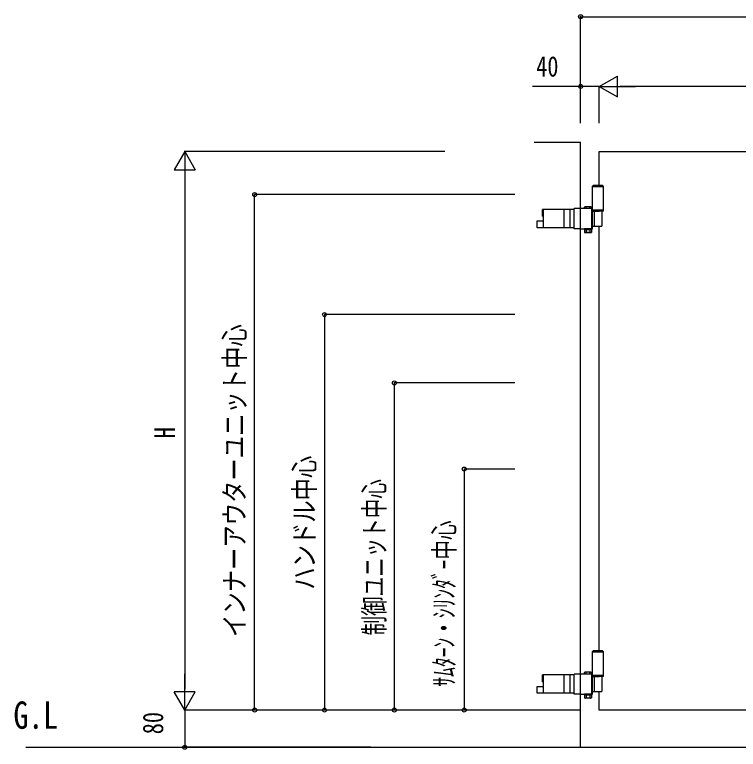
# Model space of a CAD drawing. Units: millimetres, scale not verified. Extents: x -4205 to 4205, y -2970 to 2970.
# Drawn here: x -1720 to -166, y -293 to 1285 of the extents above; entities that cross this region are included whole.
import ezdxf
from ezdxf.enums import TextEntityAlignment as Align

# ---------------------------------------------------------------- set-up
doc = ezdxf.new("R2010")
doc.units = ezdxf.units.MM
doc.header["$LTSCALE"] = 12
for name, color, linetype in [('0-2_USER1', 3, 'Continuous'), ('0-4_YKK_A1', 4, 'Continuous'), ('0-5_YKK_D', 6, 'Continuous')]:
    doc.layers.add(name, color=color, linetype=linetype)
doc.styles.add('ＭＳ ゴシック', font='')
doc.styles.get('ＭＳ ゴシック').set_extended_font_data('MS Gothic')

msp = doc.modelspace()

# ---------------------------------------------------------------- linework, layer by layer
at = {"layer": '0-4_YKK_A1'}
for p, q in [((-604.98, 1011.09), (-504.98, 1011.09)), ((-504.98, -288.91), (-504.98, 1011.09)), ((-464.98, 919.09), (-464.98, 991.09)), ((-477.48, 919.09), (-479.48, 917.09)), ((-479.48, 863.09), (-479.48, 917.09)), ((-479.48, 917.09), (-456.48, 917.09)), ((-479.48, 916.09), (-456.48, 916.09)), ((-477.48, 919.09), (-458.48, 919.09)), ((-458.48, 919.09), (-456.48, 917.09)), ((-456.48, 917.09), (-456.48, 863.09)), ((-518.47, 825.54), (-518.47, 868.64)), ((-504.98, 868.64), (-518.47, 868.64)), ((-479.19, 868.64), (-504.98, 868.64)), ((-495.69, 872.64), (-496.7, 872.06)), ((-496.7, 868.64), (-496.7, 872.06)), ((-482.69, 872.64), (-495.69, 872.64)), ((-492.95, 868.64), (-492.95, 872.06)), ((-485.44, 868.64), (-485.44, 872.06)), ((-482.69, 872.64), (-481.69, 872.06)), ((-481.69, 868.64), (-481.69, 872.06)), ((-479.19, 825.54), (-479.19, 868.64)), ((-518.47, 866.59), (-586.99, 866.59)), ((-586.99, 852.09), (-586.99, 866.59)), ((-539.95, 827.59), (-539.95, 866.59)), ((-527.64, 827.59), (-527.64, 866.59)), ((-480.99, 867.14), (-479.19, 867.14)), ((-480.99, 827.04), (-480.99, 867.14)), ((-479.48, 866.09), (-456.48, 866.09)), ((-456.48, 863.09), (-479.48, 863.09)), ((-479.19, 863.09), (-464.98, 863.09)), ((-476.09, 863.09), (-476.09, 831.09)), ((-459.63, 863.09), (-459.63, 831.09)), ((-598.53, 842.09), (-584.39, 842.09)), ((-598.53, 827.59), (-598.53, 842.09)), ((-586.99, 852.09), (-584.39, 852.09)), ((-480.99, 847.59), (-479.19, 847.59)), ((-480.99, 846.59), (-479.19, 846.59)), ((-518.47, 827.59), (-598.53, 827.59)), ((-504.98, 825.54), (-518.47, 825.54)), ((-504.98, 825.54), (-479.19, 825.54)), ((-496.7, 823.54), (-496.7, 817.62)), ((-481.69, 823.54), (-496.7, 823.54)), ((-493.29, 823.54), (-493.29, 825.54)), ((-492.95, 823.54), (-492.95, 817.62)), ((-485.44, 823.54), (-485.44, 817.62)), ((-485.09, 823.54), (-485.09, 825.54)), ((-481.69, 823.54), (-481.69, 817.62)), ((-480.99, 827.04), (-479.19, 827.04)), ((-479.19, 831.09), (-459.63, 831.09)), ((-464.98, -80.91), (-464.98, 831.09)), ((-495.69, 817.04), (-496.7, 817.62)), ((-482.69, 817.04), (-495.69, 817.04)), ((-482.69, 817.04), (-481.69, 817.62)), ((-477.48, -80.91), (-479.48, -82.91)), ((-479.48, -136.91), (-479.48, -82.91)), ((-479.48, -82.91), (-456.48, -82.91)), ((-479.48, -83.91), (-456.48, -83.91)), ((-477.48, -80.91), (-458.48, -80.91)), ((-458.48, -80.91), (-456.48, -82.91)), ((-456.48, -82.91), (-456.48, -136.91)), ((-518.47, -133.41), (-586.99, -133.41)), ((-586.99, -147.91), (-586.99, -133.41)), ((-539.95, -172.41), (-539.95, -133.41)), ((-527.64, -172.41), (-527.64, -133.41)), ((-518.47, -174.46), (-518.47, -131.36)), ((-504.98, -131.36), (-518.47, -131.36)), ((-479.19, -131.36), (-504.98, -131.36)), ((-495.69, -127.36), (-496.7, -127.94)), ((-496.7, -131.36), (-496.7, -127.94)), ((-482.69, -127.36), (-495.69, -127.36)), ((-492.95, -131.36), (-492.95, -127.94)), ((-485.44, -131.36), (-485.44, -127.94)), ((-482.69, -127.36), (-481.69, -127.94)), ((-481.69, -131.36), (-481.69, -127.94)), ((-480.99, -132.86), (-479.19, -132.86)), ((-480.99, -172.96), (-480.99, -132.86)), ((-479.48, -133.91), (-456.48, -133.91)), ((-456.48, -136.91), (-479.48, -136.91)), ((-479.19, -174.46), (-479.19, -131.36)), ((-479.19, -136.91), (-464.98, -136.91)), ((-476.09, -136.91), (-476.09, -168.91)), ((-459.63, -136.91), (-459.63, -168.91)), ((-586.99, -147.91), (-584.39, -147.91)), ((-480.99, -152.41), (-479.19, -152.41)), ((-480.99, -153.41), (-479.19, -153.41)), ((-598.53, -157.91), (-584.39, -157.91)), ((-598.53, -172.41), (-598.53, -157.91)), ((-518.47, -172.41), (-598.53, -172.41)), ((-480.99, -172.96), (-479.19, -172.96)), ((-479.19, -168.91), (-459.63, -168.91)), ((-504.98, -174.46), (-518.47, -174.46)), ((-504.98, -174.46), (-479.19, -174.46)), ((-496.7, -176.46), (-496.7, -182.38)), ((-481.69, -176.46), (-496.7, -176.46)), ((-495.69, -182.96), (-496.7, -182.38)), ((-482.69, -182.96), (-495.69, -182.96)), ((-493.29, -176.46), (-493.29, -174.46)), ((-492.95, -176.46), (-492.95, -182.38)), ((-485.44, -176.46), (-485.44, -182.38)), ((-485.09, -176.46), (-485.09, -174.46)), ((-482.69, -182.96), (-481.69, -182.38)), ((-481.69, -176.46), (-481.69, -182.38)), ((-1696.7, -288.91), (1333.63, -288.91))]:
    msp.add_line(p, q, dxfattribs=at)
for points in [[(-464.98, 991.09), (335.02, 991.09), (335.02, -208.91), (-464.98, -208.91), (-464.98, -168.91)], [(-584.39, 827.59), (-584.39, 852.09), (-584.39, 866.59)], [(-584.39, -172.41), (-584.39, -147.91), (-584.39, -133.41)]]:
    msp.add_lwpolyline(points, dxfattribs=at)
for points in [[(-481.49, 825.54), (-496.89, 825.54), (-496.89, 823.54), (-481.49, 823.54)], [(-481.49, -174.46), (-496.89, -174.46), (-496.89, -176.46), (-481.49, -176.46)]]:
    msp.add_lwpolyline(points, close=True, dxfattribs=at)
for centre, radius, start, end in [((-494.82, 869.32), 3.32, 55.61575, 124.38425), ((-489.19, 860.22), 12.42, 72.41205, 107.58795), ((-483.56, 869.32), 3.32, 55.61575, 124.38425), ((-494.82, 820.36), 3.32, 235.61575, 304.38425), ((-489.19, 829.46), 12.42, 252.41205, 287.58795), ((-483.56, 820.36), 3.32, 235.61575, 304.38425), ((-494.82, -130.68), 3.32, 55.61575, 124.38425), ((-489.19, -139.78), 12.42, 72.41205, 107.58795), ((-483.56, -130.68), 3.32, 55.61575, 124.38425), ((-494.82, -179.64), 3.32, 235.61575, 304.38425), ((-489.19, -170.54), 12.42, 252.41205, 287.58795), ((-483.56, -179.64), 3.32, 235.61575, 304.38425)]:
    msp.add_arc(centre, radius, start, end, dxfattribs=at)
at = {"layer": '0-5_YKK_D'}
for p, q in [((-504.98, 1052.05), (-504.98, 1282.09)), ((-504.98, 1281.09), (1181.02, 1281.09)), ((-464.98, 1131.09), (-426.01, 1153.59)), ((-426.01, 1108.59), (-426.01, 1153.59)), ((-504.98, 1052.05), (-504.98, 1132.09)), ((-464.98, 1052.05), (-464.98, 1132.09)), ((-464.98, 1052.05), (-464.98, 1132.09)), ((-464.98, 1131.09), (-426.01, 1108.59)), ((-464.98, 1131.09), (-387.04, 1131.09)), ((290.02, 1131.09), (-419.98, 1131.09)), ((-1354.98, 991.09), (-1377.48, 952.12)), ((-796.36, 991.09), (-1355.98, 991.09)), ((-1354.98, 991.09), (-1332.48, 952.12)), ((-1354.98, 991.09), (-1354.98, 913.15)), ((-1377.48, 952.12), (-1332.48, 952.12)), ((-1354.98, 946.09), (-1354.98, -163.91)), ((-645.98, 898.79), (-1205.98, 898.79)), ((-1204.98, -208.91), (-1204.98, 898.79)), ((-645.98, 641.09), (-1055.98, 641.09)), ((-1054.98, 641.09), (-1054.98, -208.91)), ((-645.98, 494.09), (-905.98, 494.09)), ((-904.98, -208.91), (-904.98, 494.09)), ((-645.98, 309.09), (-755.98, 309.09)), ((-754.98, 309.09), (-754.98, -208.91)), ((-1354.98, -208.91), (-1354.98, -130.97)), ((-1354.98, -208.91), (-1377.48, -169.94)), ((-1332.48, -169.94), (-1377.48, -169.94)), ((-1354.98, -208.91), (-1332.48, -169.94)), ((-796.36, -208.91), (-1355.98, -208.91)), ((-796.36, -208.91), (-1355.98, -208.91)), ((-1354.98, -208.91), (-1354.98, -288.91)), ((-505.98, -208.91), (-1205.98, -208.91)), ((-505.98, -208.91), (-1055.98, -208.91)), ((-505.98, -208.91), (-905.98, -208.91)), ((-505.98, -208.91), (-755.98, -208.91)), ((-955.7, -288.91), (-1355.98, -288.91))]:
    msp.add_line(p, q, dxfattribs=at)
msp.add_lwpolyline([(-464.98, 1131.09), (-504.98, 1131.09), (-608.38, 1131.09)], dxfattribs=at)
for centre in [(-504.98, 1281.09), (-504.98, 1131.09), (-1204.98, 898.79), (-1054.98, 641.09), (-904.98, 494.09), (-754.98, 309.09), (-1204.98, -208.91), (-1054.98, -208.91), (-904.98, -208.91), (-754.98, -208.91), (-1354.98, -288.91)]:
    msp.add_circle(centre, 4.25, dxfattribs=at)

# ---------------------------------------------------------------- texts
at = {"layer": '0-2_USER1', "style": 'ＭＳ ゴシック', "width": 0.8}
msp.add_text('G.L', height=58.65, dxfattribs=at).set_placement((-1722.88, -266.63), align=Align.BOTTOM_LEFT)
at = {"layer": '0-5_YKK_D', "style": 'ＭＳ ゴシック', "width": 0.8}
msp.add_text('40', height=43.99, dxfattribs=at).set_placement((-600.38, 1139.09), align=Align.BOTTOM_LEFT)
at = {"layer": '0-5_YKK_D', "style": 'ＭＳ ゴシック'}
for s, width, p in [('インナーアウターユニット中心', 0.8, (-1212.98, -51.86)), ('H', 0.8, (-1362.98, 375.09)), ('ハンドル中心', 0.8, (-1062.98, 49.69)), ('制御ユニット中心', 0.7, (-912.98, -48.66)), ('ｻﾑﾀｰﾝ・ｼﾘﾝﾀﾞｰ中心', 0.7, (-762.98, -158.51)), ('80', 0.8, (-1388.2, -260.83))]:
    msp.add_text(s, height=43.99, rotation=90, dxfattribs=dict(at, width=width)).set_placement(p, align=Align.BOTTOM_LEFT)

doc.saveas('drawing.dxf')
